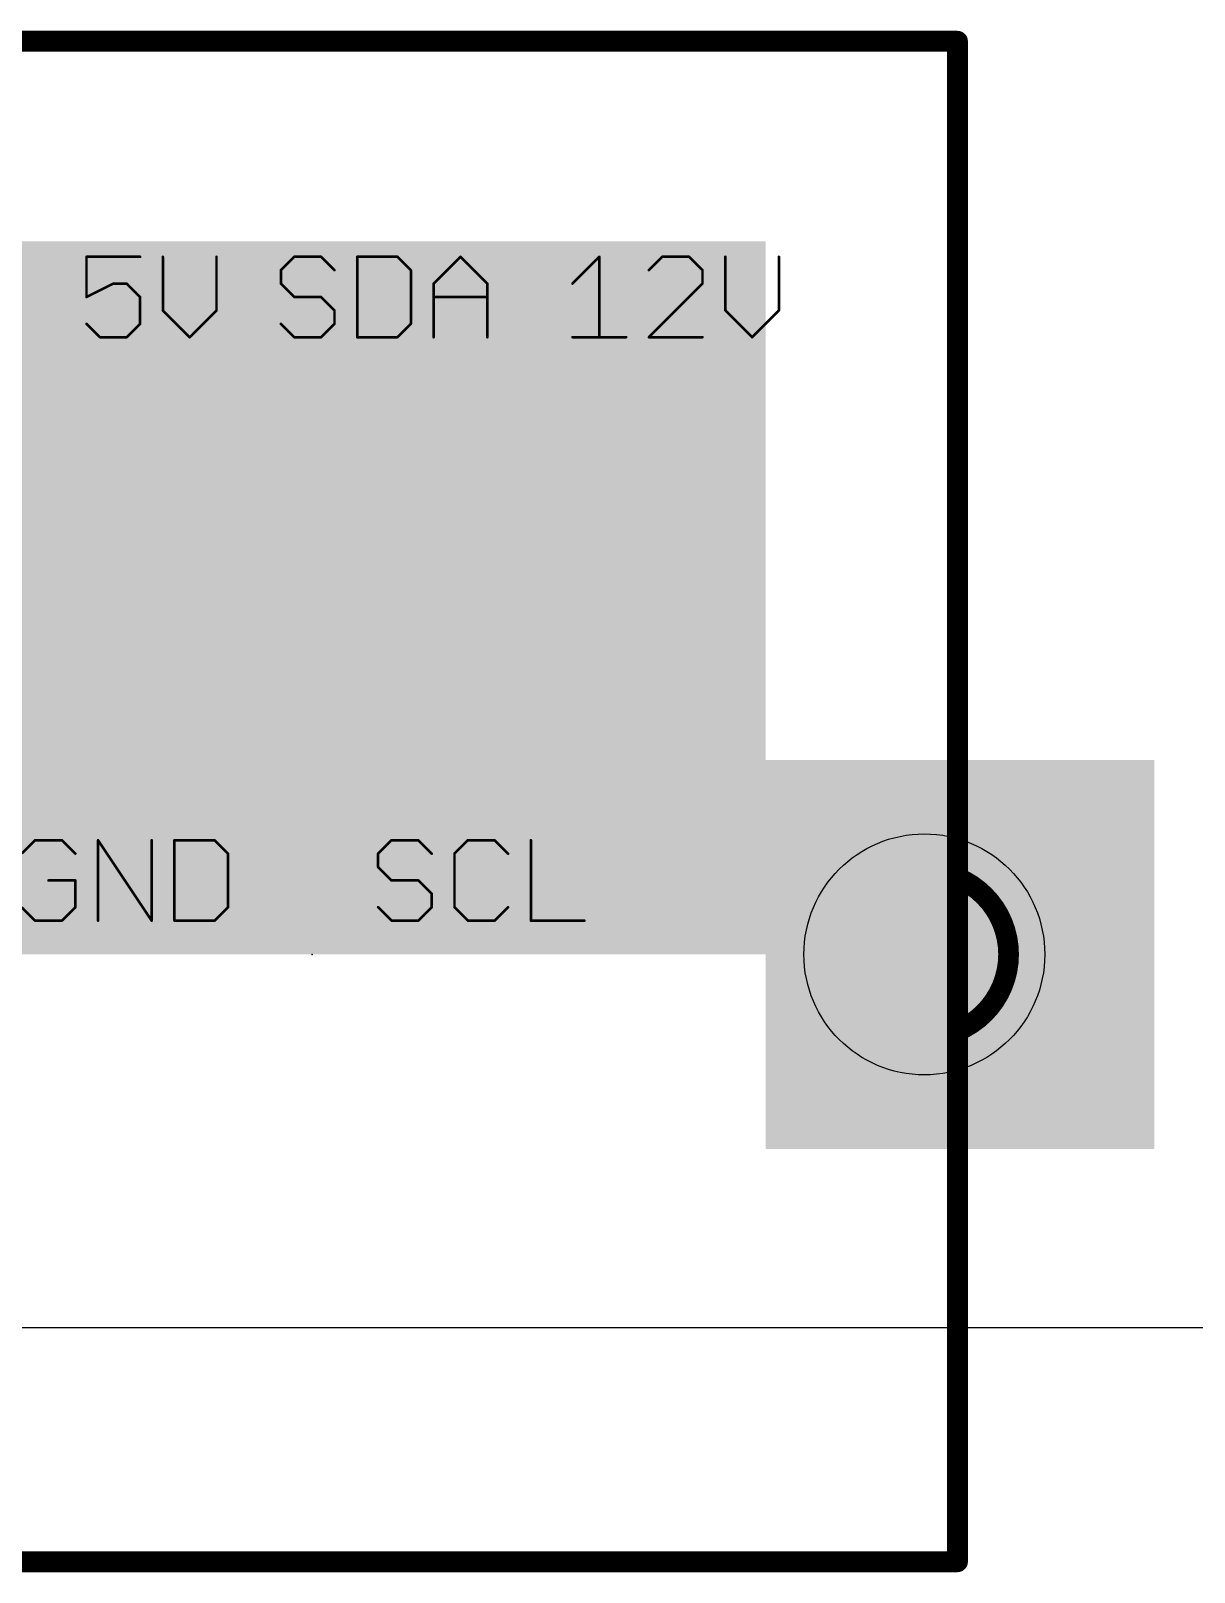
# Model space of a CAD drawing. Extents: x -5 to 95, y -7 to 91.
# Drawn here: x 46.43 to 57.83, y -5.3 to 9.8 of the extents above; entities that cross this region are included whole.
import ezdxf

# ---------------------------------------------------------------- set-up
doc = ezdxf.new("R2010")
doc.units = 0
for name, color, linetype in [('20', 7, 'CONTINUOUS'), ('21', 253, 'CONTINUOUS'), ('23', 7, 'CONTINUOUS'), ('41', 22, 'CONTINUOUS'), ('42', 175, 'CONTINUOUS'), ('43', 82, 'CONTINUOUS')]:
    doc.layers.add(name, color=color, linetype=linetype)

# ---------------------------------------------------------------- blocks, each defined once
blk = doc.blocks.new('RECT')
blk.add_solid([(-0.5, -0.5), (0.5, -0.5), (-0.5, 0.5), (0.5, 0.5)])

msp = doc.modelspace()

# ---------------------------------------------------------------- linework, layer by layer
at = {"layer": '20'}
msp.add_line((-5, -2.9), (95, -2.9), dxfattribs=at)
msp.add_circle((55.1853, 0.7552), 1.18, dxfattribs=at)
at = {"layer": '21'}
for points, const_width in [([(55.5103, 9.7002), (42.8603, 9.7002)], 0.2032), ([(55.5103, 0.0052), (55.5103, 9.7002)], 0.2032), ([(47.5009, 7.5884), (46.9755, 7.5884)], 0.0254), ([(46.9755, 7.5884), (46.9755, 7.1944)], 0.0254), ([(47.7239, 7.5884), (47.7239, 7.0631)], 0.0254), ([(48.2493, 7.0631), (48.2493, 7.5884)], 0.0254), ([(49.0118, 7.5884), (48.8805, 7.4571)], 0.0254), ([(49.2745, 7.5884), (49.0118, 7.5884)], 0.0254), ([(49.4059, 7.4571), (49.2745, 7.5884)], 0.0254), ([(49.6289, 7.5884), (49.6289, 6.8004)], 0.0254), ([(50.0229, 7.5884), (49.6289, 7.5884)], 0.0254), ([(50.1543, 7.4571), (50.0229, 7.5884)], 0.0254), ([(50.3773, 7.3257), (50.64, 7.5884)], 0.0254), ([(50.64, 7.5884), (50.9027, 7.3257)], 0.0254), ([(51.738, 7.3257), (52.0007, 7.5884)], 0.0254), ([(52.0007, 7.5884), (52.0007, 6.8004)], 0.0254), ([(52.6178, 7.5884), (52.4864, 7.4571)], 0.0254), ([(52.8804, 7.5884), (52.6178, 7.5884)], 0.0254), ([(53.0118, 7.4571), (52.8804, 7.5884)], 0.0254), ([(53.2348, 7.5884), (53.2348, 7.0631)], 0.0254), ([(53.7602, 7.0631), (53.7602, 7.5884)], 0.0254), ([(48.8805, 7.4571), (48.8805, 7.3257)], 0.0254), ([(50.1543, 6.9317), (50.1543, 7.4571)], 0.0254), ([(53.0118, 7.3257), (53.0118, 7.4571)], 0.0254), ([(46.9755, 7.1944), (47.2382, 7.3257)], 0.0254), ([(47.2382, 7.3257), (47.3695, 7.3257)], 0.0254), ([(47.3695, 7.3257), (47.5009, 7.1944)], 0.0254), ([(48.8805, 7.3257), (49.0118, 7.1944)], 0.0254), ([(50.3773, 6.8004), (50.3773, 7.3257)], 0.0254), ([(50.9027, 7.3257), (50.9027, 6.8004)], 0.0254), ([(52.4864, 6.8004), (53.0118, 7.3257)], 0.0254), ([(47.5009, 7.1944), (47.5009, 6.9317)], 0.0254), ([(49.0118, 7.1944), (49.2745, 7.1944)], 0.0254), ([(49.2745, 7.1944), (49.4059, 7.0631)], 0.0254), ([(50.3773, 7.1944), (50.9027, 7.1944)], 0.0254), ([(47.7239, 7.0631), (47.9866, 6.8004)], 0.0254), ([(47.9866, 6.8004), (48.2493, 7.0631)], 0.0254), ([(49.4059, 7.0631), (49.4059, 6.9317)], 0.0254), ([(53.2348, 7.0631), (53.4975, 6.8004)], 0.0254), ([(53.4975, 6.8004), (53.7602, 7.0631)], 0.0254), ([(47.1068, 6.8004), (46.9755, 6.9317)], 0.0254), ([(47.3695, 6.8004), (47.1068, 6.8004)], 0.0254), ([(47.5009, 6.9317), (47.3695, 6.8004)], 0.0254), ([(49.0118, 6.8004), (48.8805, 6.9317)], 0.0254), ([(49.2745, 6.8004), (49.0118, 6.8004)], 0.0254), ([(49.4059, 6.9317), (49.2745, 6.8004)], 0.0254), ([(49.6289, 6.8004), (50.0229, 6.8004)], 0.0254), ([(50.0229, 6.8004), (50.1543, 6.9317)], 0.0254), ([(51.738, 6.8004), (52.2634, 6.8004)], 0.0254), ([(53.0118, 6.8004), (52.4864, 6.8004)], 0.0254), ([(46.4718, 1.8734), (46.3405, 1.7421)], 0.0254), ([(46.7345, 1.8734), (46.4718, 1.8734)], 0.0254), ([(46.8659, 1.7421), (46.7345, 1.8734)], 0.0254), ([(47.0889, 1.0854), (47.0889, 1.8734)], 0.0254), ([(47.0889, 1.8734), (47.6143, 1.0854)], 0.0254), ([(47.6143, 1.0854), (47.6143, 1.8734)], 0.0254), ([(47.8373, 1.8734), (47.8373, 1.0854)], 0.0254), ([(48.2314, 1.8734), (47.8373, 1.8734)], 0.0254), ([(48.3627, 1.7421), (48.2314, 1.8734)], 0.0254), ([(49.9643, 1.8734), (49.833, 1.7421)], 0.0254), ([(50.227, 1.8734), (49.9643, 1.8734)], 0.0254), ([(50.3584, 1.7421), (50.227, 1.8734)], 0.0254), ([(50.7128, 1.8734), (50.5814, 1.7421)], 0.0254), ([(50.9754, 1.8734), (50.7128, 1.8734)], 0.0254), ([(51.1068, 1.7421), (50.9754, 1.8734)], 0.0254), ([(51.3298, 1.8734), (51.3298, 1.0854)], 0.0254), ([(48.3627, 1.2167), (48.3627, 1.7421)], 0.0254), ([(49.833, 1.7421), (49.833, 1.6107)], 0.0254), ([(50.5814, 1.7421), (50.5814, 1.2167)], 0.0254), ([(49.833, 1.6107), (49.9643, 1.4794)], 0.0254), ([(46.8659, 1.4794), (46.6032, 1.4794)], 0.0254), ([(46.8659, 1.2167), (46.8659, 1.4794)], 0.0254), ([(49.9643, 1.4794), (50.227, 1.4794)], 0.0254), ([(50.227, 1.4794), (50.3584, 1.3481)], 0.0254), ([(50.3584, 1.3481), (50.3584, 1.2167)], 0.0254), ([(46.3405, 1.2167), (46.4718, 1.0854)], 0.0254), ([(46.7345, 1.0854), (46.8659, 1.2167)], 0.0254), ([(48.2314, 1.0854), (48.3627, 1.2167)], 0.0254), ([(49.9643, 1.0854), (49.833, 1.2167)], 0.0254), ([(50.3584, 1.2167), (50.227, 1.0854)], 0.0254), ([(50.5814, 1.2167), (50.7128, 1.0854)], 0.0254), ([(50.9754, 1.0854), (51.1068, 1.2167)], 0.0254), ([(46.4718, 1.0854), (46.7345, 1.0854)], 0.0254), ([(47.8373, 1.0854), (48.2314, 1.0854)], 0.0254), ([(50.227, 1.0854), (49.9643, 1.0854)], 0.0254), ([(50.7128, 1.0854), (50.9754, 1.0854)], 0.0254), ([(51.3298, 1.0854), (51.8552, 1.0854)], 0.0254), ([(55.5103, -5.1948), (55.5103, 0.0052)], 0.2032), ([(42.8603, -5.1948), (55.5103, -5.1948)], 0.2032)]:
    msp.add_lwpolyline(points, dxfattribs=dict(at, const_width=const_width))
for points, const_width in [([(55.5611, 9.7002, 1), (55.4595, 9.7002)], 0.1016), ([(55.5103, 9.6494, 1), (55.5103, 9.751)], 0.1016), ([(46.9818, 7.5884, 1), (46.9691, 7.5884)], 0.0127), ([(46.9755, 7.5948, 1), (46.9755, 7.5821)], 0.0127), ([(47.5009, 7.5821, 1), (47.5009, 7.5948)], 0.0127), ([(47.7303, 7.5884, 1), (47.7176, 7.5884)], 0.0127), ([(48.2556, 7.5884, 1), (48.2429, 7.5884)], 0.0127), ([(49.0118, 7.5948, 1), (49.0118, 7.5821)], 0.0127), ([(49.0163, 7.5839, 1), (49.0074, 7.5929)], 0.0127), ([(49.279, 7.5929, 1), (49.27, 7.5839)], 0.0127), ([(49.2745, 7.5821, 1), (49.2745, 7.5948)], 0.0127), ([(49.6289, 7.5948, 1), (49.6289, 7.5821)], 0.0127), ([(49.6353, 7.5884, 1), (49.6226, 7.5884)], 0.0127), ([(50.0274, 7.5929, 1), (50.0185, 7.5839)], 0.0127), ([(50.0229, 7.5821, 1), (50.0229, 7.5948)], 0.0127), ([(50.6445, 7.5929, 1), (50.6355, 7.5839)], 0.0127), ([(50.6445, 7.5839, 1), (50.6355, 7.5929)], 0.0127), ([(52.007, 7.5884, 1), (51.9943, 7.5884)], 0.0127), ([(52.0052, 7.5839, 1), (51.9962, 7.5929)], 0.0127), ([(52.6178, 7.5948, 1), (52.6178, 7.5821)], 0.0127), ([(52.6222, 7.5839, 1), (52.6133, 7.5929)], 0.0127), ([(52.8849, 7.5929, 1), (52.876, 7.5839)], 0.0127), ([(52.8804, 7.5821, 1), (52.8804, 7.5948)], 0.0127), ([(53.2412, 7.5884, 1), (53.2285, 7.5884)], 0.0127), ([(53.7666, 7.5884, 1), (53.7539, 7.5884)], 0.0127), ([(48.8868, 7.4571, 1), (48.8741, 7.4571)], 0.0127), ([(48.876, 7.4616, 1), (48.885, 7.4526)], 0.0127), ([(49.4014, 7.4526, 1), (49.4104, 7.4616)], 0.0127), ([(50.1606, 7.4571, 1), (50.1479, 7.4571)], 0.0127), ([(50.1498, 7.4526, 1), (50.1588, 7.4616)], 0.0127), ([(52.4819, 7.4616, 1), (52.4909, 7.4526)], 0.0127), ([(53.0181, 7.4571, 1), (53.0054, 7.4571)], 0.0127), ([(53.0073, 7.4526, 1), (53.0163, 7.4616)], 0.0127), ([(47.2382, 7.3321, 1), (47.2382, 7.3194)], 0.0127), ([(47.241, 7.3201, 1), (47.2353, 7.3314)], 0.0127), ([(47.374, 7.3302, 1), (47.365, 7.3213)], 0.0127), ([(47.3695, 7.3194, 1), (47.3695, 7.3321)], 0.0127), ([(48.885, 7.3302, 1), (48.876, 7.3213)], 0.0127), ([(48.8741, 7.3257, 1), (48.8868, 7.3257)], 0.0127), ([(50.3728, 7.3302, 1), (50.3818, 7.3213)], 0.0127), ([(50.3837, 7.3257, 1), (50.371, 7.3257)], 0.0127), ([(50.9091, 7.3257, 1), (50.8964, 7.3257)], 0.0127), ([(50.8982, 7.3213, 1), (50.9072, 7.3302)], 0.0127), ([(51.7335, 7.3302, 1), (51.7425, 7.3213)], 0.0127), ([(53.0054, 7.3257, 1), (53.0181, 7.3257)], 0.0127), ([(53.0163, 7.3213, 1), (53.0073, 7.3302)], 0.0127), ([(46.9691, 7.1944, 1), (46.9818, 7.1944)], 0.0127), ([(46.9727, 7.2001, 1), (46.9783, 7.1887)], 0.0127), ([(47.5072, 7.1944, 1), (47.4945, 7.1944)], 0.0127), ([(47.4964, 7.1899, 1), (47.5054, 7.1989)], 0.0127), ([(49.0118, 7.2008, 1), (49.0118, 7.188)], 0.0127), ([(49.0074, 7.1899, 1), (49.0163, 7.1989)], 0.0127), ([(49.279, 7.1989, 1), (49.27, 7.1899)], 0.0127), ([(49.2745, 7.188, 1), (49.2745, 7.2008)], 0.0127), ([(50.3773, 7.2008, 1), (50.3773, 7.188)], 0.0127), ([(50.9027, 7.188, 1), (50.9027, 7.2008)], 0.0127), ([(47.7284, 7.0675, 1), (47.7194, 7.0586)], 0.0127), ([(47.7176, 7.0631, 1), (47.7303, 7.0631)], 0.0127), ([(48.2429, 7.0631, 1), (48.2556, 7.0631)], 0.0127), ([(48.2538, 7.0586, 1), (48.2448, 7.0675)], 0.0127), ([(49.4122, 7.0631, 1), (49.3995, 7.0631)], 0.0127), ([(49.4014, 7.0586, 1), (49.4104, 7.0675)], 0.0127), ([(53.2393, 7.0675, 1), (53.2303, 7.0586)], 0.0127), ([(53.2285, 7.0631, 1), (53.2412, 7.0631)], 0.0127), ([(53.7539, 7.0631, 1), (53.7666, 7.0631)], 0.0127), ([(53.7647, 7.0586, 1), (53.7557, 7.0675)], 0.0127), ([(46.98, 6.9362, 1), (46.971, 6.9272)], 0.0127), ([(47.1068, 6.8067, 1), (47.1068, 6.794)], 0.0127), ([(47.1024, 6.7959, 1), (47.1113, 6.8049)], 0.0127), ([(47.365, 6.8049, 1), (47.374, 6.7959)], 0.0127), ([(47.3695, 6.794, 1), (47.3695, 6.8067)], 0.0127), ([(47.4945, 6.9317, 1), (47.5072, 6.9317)], 0.0127), ([(47.5054, 6.9272, 1), (47.4964, 6.9362)], 0.0127), ([(47.9821, 6.8049, 1), (47.9911, 6.7959)], 0.0127), ([(47.9821, 6.7959, 1), (47.9911, 6.8049)], 0.0127), ([(48.885, 6.9362, 1), (48.876, 6.9272)], 0.0127), ([(49.0118, 6.8067, 1), (49.0118, 6.794)], 0.0127), ([(49.0074, 6.7959, 1), (49.0163, 6.8049)], 0.0127), ([(49.27, 6.8049, 1), (49.279, 6.7959)], 0.0127), ([(49.2745, 6.794, 1), (49.2745, 6.8067)], 0.0127), ([(49.3995, 6.9317, 1), (49.4122, 6.9317)], 0.0127), ([(49.4104, 6.9272, 1), (49.4014, 6.9362)], 0.0127), ([(49.6289, 6.8067, 1), (49.6289, 6.794)], 0.0127), ([(49.6226, 6.8004, 1), (49.6353, 6.8004)], 0.0127), ([(50.0185, 6.8049, 1), (50.0274, 6.7959)], 0.0127), ([(50.0229, 6.794, 1), (50.0229, 6.8067)], 0.0127), ([(50.1479, 6.9317, 1), (50.1606, 6.9317)], 0.0127), ([(50.1588, 6.9272, 1), (50.1498, 6.9362)], 0.0127), ([(50.371, 6.8004, 1), (50.3837, 6.8004)], 0.0127), ([(50.8964, 6.8004, 1), (50.9091, 6.8004)], 0.0127), ([(51.738, 6.8067, 1), (51.738, 6.794)], 0.0127), ([(51.9943, 6.8004, 1), (52.007, 6.8004)], 0.0127), ([(52.2634, 6.794, 1), (52.2634, 6.8067)], 0.0127), ([(52.4864, 6.8067, 1), (52.4864, 6.794)], 0.0127), ([(52.4819, 6.8049, 1), (52.4909, 6.7959)], 0.0127), ([(53.0118, 6.794, 1), (53.0118, 6.8067)], 0.0127), ([(53.493, 6.8049, 1), (53.502, 6.7959)], 0.0127), ([(53.493, 6.7959, 1), (53.502, 6.8049)], 0.0127), ([(46.4718, 1.8798, 1), (46.4718, 1.8671)], 0.0127), ([(46.4763, 1.8689, 1), (46.4674, 1.8779)], 0.0127), ([(46.739, 1.8779, 1), (46.73, 1.8689)], 0.0127), ([(46.7345, 1.8671, 1), (46.7345, 1.8798)], 0.0127), ([(47.0942, 1.877, 1), (47.0836, 1.8699)], 0.0127), ([(47.0953, 1.8734, 1), (47.0826, 1.8734)], 0.0127), ([(47.6206, 1.8734, 1), (47.6079, 1.8734)], 0.0127), ([(47.8373, 1.8798, 1), (47.8373, 1.8671)], 0.0127), ([(47.8437, 1.8734, 1), (47.831, 1.8734)], 0.0127), ([(48.2359, 1.8779, 1), (48.2269, 1.8689)], 0.0127), ([(48.2314, 1.8671, 1), (48.2314, 1.8798)], 0.0127), ([(49.9643, 1.8798, 1), (49.9643, 1.8671)], 0.0127), ([(49.9688, 1.8689, 1), (49.9599, 1.8779)], 0.0127), ([(50.2315, 1.8779, 1), (50.2225, 1.8689)], 0.0127), ([(50.227, 1.8671, 1), (50.227, 1.8798)], 0.0127), ([(50.7128, 1.8798, 1), (50.7128, 1.8671)], 0.0127), ([(50.7172, 1.8689, 1), (50.7083, 1.8779)], 0.0127), ([(50.9799, 1.8779, 1), (50.971, 1.8689)], 0.0127), ([(50.9754, 1.8671, 1), (50.9754, 1.8798)], 0.0127), ([(51.3362, 1.8734, 1), (51.3235, 1.8734)], 0.0127), ([(46.8614, 1.7376, 1), (46.8704, 1.7466)], 0.0127), ([(48.3691, 1.7421, 1), (48.3564, 1.7421)], 0.0127), ([(48.3582, 1.7376, 1), (48.3672, 1.7466)], 0.0127), ([(49.8393, 1.7421, 1), (49.8266, 1.7421)], 0.0127), ([(49.8285, 1.7466, 1), (49.8375, 1.7376)], 0.0127), ([(50.3539, 1.7376, 1), (50.3629, 1.7466)], 0.0127), ([(50.5769, 1.7466, 1), (50.5859, 1.7376)], 0.0127), ([(50.5878, 1.7421, 1), (50.5751, 1.7421)], 0.0127), ([(51.1023, 1.7376, 1), (51.1113, 1.7466)], 0.0127), ([(49.8375, 1.6152, 1), (49.8285, 1.6063)], 0.0127), ([(49.8266, 1.6107, 1), (49.8393, 1.6107)], 0.0127), ([(55.5103, 0.0052, 0.6672), (55.5103, 1.5052)], 0.2032), ([(55.5298, 1.5521, 1), (55.4908, 1.4583)], 0.1016), ([(46.6032, 1.4858, 1), (46.6032, 1.473)], 0.0127), ([(46.8722, 1.4794, 1), (46.8595, 1.4794)], 0.0127), ([(46.8659, 1.473, 1), (46.8659, 1.4858)], 0.0127), ([(49.9643, 1.4858, 1), (49.9643, 1.473)], 0.0127), ([(49.9599, 1.4749, 1), (49.9688, 1.4839)], 0.0127), ([(50.2315, 1.4839, 1), (50.2225, 1.4749)], 0.0127), ([(50.227, 1.473, 1), (50.227, 1.4858)], 0.0127), ([(50.3647, 1.3481, 1), (50.352, 1.3481)], 0.0127), ([(50.3539, 1.3436, 1), (50.3629, 1.3525)], 0.0127), ([(46.8595, 1.2167, 1), (46.8722, 1.2167)], 0.0127), ([(46.8704, 1.2122, 1), (46.8614, 1.2212)], 0.0127), ([(48.3564, 1.2167, 1), (48.3691, 1.2167)], 0.0127), ([(48.3672, 1.2122, 1), (48.3582, 1.2212)], 0.0127), ([(49.8375, 1.2212, 1), (49.8285, 1.2122)], 0.0127), ([(50.352, 1.2167, 1), (50.3647, 1.2167)], 0.0127), ([(50.3629, 1.2122, 1), (50.3539, 1.2212)], 0.0127), ([(50.5859, 1.2212, 1), (50.5769, 1.2122)], 0.0127), ([(50.5751, 1.2167, 1), (50.5878, 1.2167)], 0.0127), ([(51.1113, 1.2122, 1), (51.1023, 1.2212)], 0.0127), ([(46.4718, 1.0917, 1), (46.4718, 1.079)], 0.0127), ([(46.4674, 1.0809, 1), (46.4763, 1.0899)], 0.0127), ([(46.73, 1.0899, 1), (46.739, 1.0809)], 0.0127), ([(46.7345, 1.079, 1), (46.7345, 1.0917)], 0.0127), ([(47.0826, 1.0854, 1), (47.0953, 1.0854)], 0.0127), ([(47.6079, 1.0854, 1), (47.6206, 1.0854)], 0.0127), ([(47.609, 1.0818, 1), (47.6196, 1.0889)], 0.0127), ([(47.8373, 1.0917, 1), (47.8373, 1.079)], 0.0127), ([(47.831, 1.0854, 1), (47.8437, 1.0854)], 0.0127), ([(48.2269, 1.0899, 1), (48.2359, 1.0809)], 0.0127), ([(48.2314, 1.079, 1), (48.2314, 1.0917)], 0.0127), ([(49.9643, 1.0917, 1), (49.9643, 1.079)], 0.0127), ([(49.9599, 1.0809, 1), (49.9688, 1.0899)], 0.0127), ([(50.2225, 1.0899, 1), (50.2315, 1.0809)], 0.0127), ([(50.227, 1.079, 1), (50.227, 1.0917)], 0.0127), ([(50.7128, 1.0917, 1), (50.7128, 1.079)], 0.0127), ([(50.7083, 1.0809, 1), (50.7172, 1.0899)], 0.0127), ([(50.971, 1.0899, 1), (50.9799, 1.0809)], 0.0127), ([(50.9754, 1.079, 1), (50.9754, 1.0917)], 0.0127), ([(51.3298, 1.0917, 1), (51.3298, 1.079)], 0.0127), ([(51.3235, 1.0854, 1), (51.3362, 1.0854)], 0.0127), ([(51.8552, 1.079, 1), (51.8552, 1.0917)], 0.0127), ([(55.5611, 0.0052, 1), (55.4595, 0.0052)], 0.1016), ([(55.4908, 0.0521, 1), (55.5298, -0.0417)], 0.1016), ([(55.4595, 0.0052, 1), (55.5611, 0.0052)], 0.1016), ([(55.5103, -5.2456, 1), (55.5103, -5.144)], 0.1016), ([(55.4595, -5.1948, 1), (55.5611, -5.1948)], 0.1016)]:
    msp.add_lwpolyline(points, format="xyb", dxfattribs=dict(at, const_width=const_width))
at = {"layer": '23'}
msp.add_point((49.1853, 0.7552), dxfattribs=at)

# ---------------------------------------------------------------- block references
at = {"layer": '41', "xscale": 3.81, "yscale": 3.81}
msp.add_blockref('RECT', (55.5353, 0.7552), dxfattribs=at)
at = {"layer": '42', "xscale": 3.81, "yscale": 3.81}
msp.add_blockref('RECT', (55.5353, 0.7552), dxfattribs=at)
at = {"layer": '43', "xscale": 8.89, "yscale": 6.985}
msp.add_blockref('RECT', (49.1853, 4.2477), dxfattribs=at)

doc.saveas('drawing.dxf')
